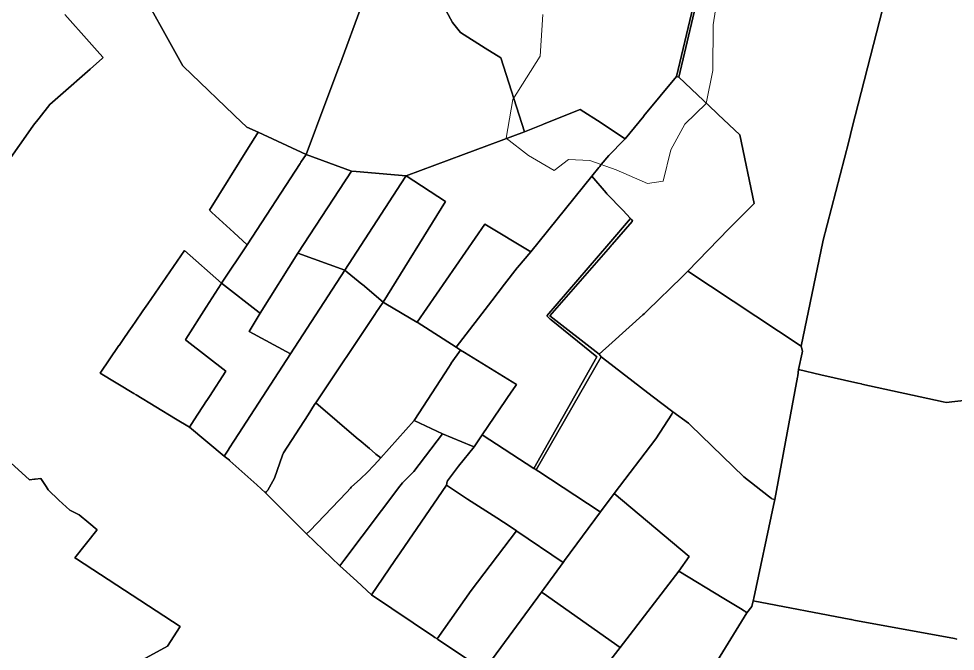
# Model space of a CAD drawing. Header units: metres. Extents: x 3 to 1005126, y 39 to 4383651.
# Drawn here: x 486596 to 488272, y 4357643 to 4358775 of the extents above; entities that cross this region are included whole.
import ezdxf

# ---------------------------------------------------------------- set-up
doc = ezdxf.new("R2010")
doc.units = ezdxf.units.M
doc.header["$MEASUREMENT"] = 0
doc.layers.add('Habitats_5_km_Cala_Blava', color=7, linetype='Continuous', lineweight=9, true_color=0xe7f7d0)
doc.layers.add('TM_Llucmajor', color=7, linetype='Continuous')

msp = doc.modelspace()

# ---------------------------------------------------------------- linework, layer by layer
at = {"layer": 'Habitats_5_km_Cala_Blava'}
msp.add_lwpolyline([(487850, 4358837.3), (487839, 4358764.3), (487838, 4358682.3), (487826, 4358623.3), (487788, 4358586.3), (487763, 4358540.3), (487749, 4358484.3), (487721, 4358480.3), (487665, 4358504.3), (487618, 4358521.3), (487580, 4358523.3), (487554, 4358503.3), (487508, 4358530.3), (487468, 4358561.3), (487480, 4358630.3), (487529, 4358708.3), (487534, 4358782.3)], dxfattribs=at)
at = {"layer": 'TM_Llucmajor', "linetype": 'Continuous', "flags": 128}
for points in [[(487839.4, 4358950.2), (487773.2, 4358671.5), (487714.9, 4358601), (487714.5, 4358600.5), (487681.4, 4358560.3), (487638.8, 4358588.3), (487638.4, 4358588.5), (487600.6, 4358612.8), (487536.1, 4358586.8), (487534.1, 4358585.9), (487501.1, 4358572.4), (487458.6, 4358705.2), (487430.8, 4358722.1), (487386.7, 4358750.3), (487372, 4358768.5), (487360.6, 4358789.3)], [(487817.5, 4358840.7), (487777.2, 4358670.4), (487773.2, 4358671.5), (487839.4, 4358950.2)], [(488180.3, 4358940.5), (488087.8, 4358580.5), (488087.7, 4358580.1), (488081.4, 4358555.5), (488081.3, 4358555.4), (488035.3, 4358376.6), (488035.2, 4358376), (487996.5, 4358189.1), (487793.1, 4358323.1), (487866.8, 4358398.9), (487867, 4358399.1), (487912.3, 4358444.3), (487886.6, 4358567.2), (487847.8, 4358603.8), (487844, 4358607.4), (487777.3, 4358670.3), (487777.3, 4358670.3), (487777.2, 4358670.4), (487817.5, 4358840.7)], [(488454.1, 4358111.1), (488255.8, 4358088.1), (488250.2, 4358089.3), (488104.9, 4358121.2), (488104, 4358121.4), (488097.8, 4358122.8), (488031.4, 4358138), (487991.4, 4358147.2), (487998, 4358177.2), (487998.6, 4358179.8), (487998.7, 4358180.2), (487996.5, 4358189.1), (488035.2, 4358376), (488035.3, 4358376.6), (488081.3, 4358555.4), (488081.4, 4358555.5), (488087.7, 4358580.1), (488087.8, 4358580.5), (488180.3, 4358940.5)], [(487250.7, 4358910.1), (487170.2, 4358692.6), (487169.7, 4358691.2), (487145.3, 4358626.2), (487110, 4358532.3), (487024.5, 4358572.2), (487003.9, 4358580.8), (487001.5, 4358583.1), (486995.8, 4358588.6), (486995.4, 4358588.9), (486890.1, 4358690.3), (486889.7, 4358690.6), (486887.3, 4358695), (486804, 4358844.5)], [(486804, 4358844.5), (486887.3, 4358695), (486889.7, 4358690.6), (486890.1, 4358690.3), (486995.4, 4358588.9), (486995.8, 4358588.6), (487001.5, 4358583.1), (487003.9, 4358580.8), (487024.5, 4358572.2), (487022.6, 4358569.1), (487007.2, 4358544.5), (486937, 4358432.2), (486941.1, 4358428.5), (486980.8, 4358392.2), (487004.8, 4358370.3), (486958.8, 4358301.9), (486892.4, 4358360.4), (486826.6, 4358264.8), (486818, 4358252.3), (486817.8, 4358252.2), (486815.6, 4358248.9), (486797.4, 4358222.4), (486797.2, 4358222.1), (486785.2, 4358204.8), (486785.1, 4358204.6), (486775.2, 4358190.2), (486775, 4358190), (486741.2, 4358140.9), (486801.9, 4358104.1), (486805.6, 4358101.9), (486876.1, 4358059.2), (486901.5, 4358043.9), (486963.7, 4357992.3), (486972.9, 4357984.7), (486973.7, 4357984), (487021.8, 4357940.6), (487037.1, 4357926.8), (487102.2, 4357861.8), (487110.9, 4357853), (487170.7, 4357796.1), (487200.6, 4357768.4), (487226.9, 4357744), (487338.1, 4357669.3), (487340.3, 4357667.8), (487344.4, 4357665.1), (487345.7, 4357664.3), (487425.9, 4357611.2)], [(486525, 4358446.5), (486620.9, 4358582.6), (486622.1, 4358584.3), (486622.2, 4358584.5), (486632.2, 4358597.2), (486651.2, 4358621.5), (486670.3, 4358638.1), (486670.6, 4358638.3), (486723.8, 4358684.6), (486745.5, 4358704.4), (486747, 4358705.7), (486740.9, 4358712.4), (486721.5, 4358733.4), (486678, 4358782.5)], [(486678, 4358782.5), (486721.5, 4358733.4), (486740.9, 4358712.4), (486747, 4358705.7), (486745.5, 4358704.4), (486723.8, 4358684.6), (486670.6, 4358638.3), (486670.3, 4358638.1), (486651.2, 4358621.5), (486632.2, 4358597.2), (486622.2, 4358584.5), (486622.1, 4358584.3), (486620.9, 4358582.6), (486525, 4358446.5)], [(488275, 4357664.9), (488270.6, 4357665.7), (488090.6, 4357698.8), (488086.1, 4357699.7), (488084.9, 4357699.9), (487910.5, 4357733), (487911.6, 4357738.2), (487946.9, 4357904), (487949.2, 4357914.8), (487980.2, 4358082), (487989.8, 4358133.8), (487990, 4358135.7), (487991.4, 4358147.2), (488031.4, 4358138), (488097.8, 4358122.8), (488104, 4358121.4), (488104.9, 4358121.2), (488250.2, 4358089.3), (488255.8, 4358088.1), (488454.1, 4358111.1)], [(486581.6, 4357980.2), (486615, 4357949.9), (486623.8, 4357950.8), (486625.3, 4357951), (486635.5, 4357952.2), (486644.6, 4357937.6), (486648.1, 4357932), (486667.7, 4357913.7), (486687.3, 4357895.4), (486695.6, 4357891.1), (486702.5, 4357887.6), (486704, 4357886.9), (486721, 4357872.8), (486735.9, 4357860.6), (486735.2, 4357859.6), (486696.1, 4357810.4), (486696.3, 4357810.2), (486699, 4357808.4), (486884.6, 4357687.4), (486862.2, 4357652), (486779.3, 4357606.7), (486577.9, 4357553.1)], [(486779.3, 4357606.7), (486862.2, 4357652), (486884.6, 4357687.4), (486699, 4357808.4), (486696.3, 4357810.2), (486696.1, 4357810.4), (486735.2, 4357859.6), (486735.9, 4357860.6), (486721, 4357872.8), (486704, 4357886.9), (486702.5, 4357887.6), (486702.5, 4357887.6), (486695.6, 4357891.1), (486687.3, 4357895.4), (486667.7, 4357913.7), (486648.1, 4357932), (486644.6, 4357937.6), (486635.5, 4357952.2), (486625.3, 4357951), (486623.8, 4357950.8), (486615, 4357949.9), (486581.6, 4357980.2)], [(487822.7, 4357587.6), (487899.3, 4357712), (487908.2, 4357723), (487910.5, 4357733), (488084.9, 4357699.9), (488086.1, 4357699.7), (488090.6, 4357698.8), (488270.6, 4357665.7), (488275, 4357664.9)]]:
    msp.add_lwpolyline(points, dxfattribs=at)
for points in [[(487191.4, 4358502.4), (487110, 4358532.3), (487145.3, 4358626.2), (487169.7, 4358691.2), (487170.2, 4358692.6), (487250.7, 4358910.1), (487356.7, 4358819.8), (487360.1, 4358816.9), (487360.5, 4358816.6), (487357.4, 4358806.7), (487360.6, 4358789.3), (487372, 4358768.5), (487386.7, 4358750.3), (487430.8, 4358722.1), (487458.6, 4358705.2), (487501.1, 4358572.4), (487391.9, 4358531.9), (487289, 4358493.8), (487199.4, 4358501.7), (487191.4, 4358502.4)], [(487634.4, 4358174.5), (487546.4, 4358243.1), (487654.9, 4358367.4), (487657, 4358369.8), (487657.9, 4358370.8), (487693.8, 4358412.2), (487694.5, 4358413.1), (487694.2, 4358413.4), (487692.9, 4358415.3), (487691, 4358417.7), (487676.8, 4358432.4), (487648.4, 4358461.7), (487647, 4358463.4), (487621.7, 4358493.3), (487634.1, 4358508.8), (487635.7, 4358510.8), (487637.9, 4358513.6), (487638.1, 4358513.8), (487638.2, 4358513.9), (487651.9, 4358530.3), (487652.4, 4358530.9), (487678.8, 4358557.7), (487681.4, 4358560.3), (487714.5, 4358600.5), (487714.9, 4358601), (487773.2, 4358671.5), (487777.2, 4358670.4), (487777.3, 4358670.3), (487844, 4358607.4), (487847.8, 4358603.8), (487886.6, 4358567.2), (487912.3, 4358444.3), (487867, 4358399.1), (487866.8, 4358398.9), (487793.1, 4358323.1), (487783.3, 4358313.3), (487782.4, 4358312.5), (487721.3, 4358253), (487715.1, 4358247), (487713, 4358245.2), (487657.7, 4358195.4), (487634.4, 4358174.5)], [(487252.9, 4358265), (487248, 4358267.9), (487359.7, 4358447.7), (487289, 4358493.8), (487391.9, 4358531.9), (487501.1, 4358572.4), (487534.1, 4358585.9), (487536.1, 4358586.8), (487600.6, 4358612.8), (487638.4, 4358588.5), (487638.8, 4358588.3), (487681.4, 4358560.3), (487678.8, 4358557.7), (487652.4, 4358530.9), (487651.9, 4358530.3), (487638.2, 4358513.9), (487638.1, 4358513.8), (487637.9, 4358513.6), (487635.7, 4358510.8), (487634.1, 4358508.8), (487621.7, 4358493.3), (487512.4, 4358357.9), (487429.8, 4358407.4), (487308.9, 4358231.7), (487308.4, 4358232), (487252.9, 4358265)], [(487004.8, 4358370.3), (486980.8, 4358392.2), (486941.1, 4358428.5), (486937, 4358432.2), (487007.2, 4358544.5), (487022.6, 4358569.1), (487024.5, 4358572.2), (487110, 4358532.3), (487100.8, 4358518.2), (487099.4, 4358516), (487004.8, 4358370.3)], [(487026.1, 4358249.3), (486958.8, 4358301.9), (487004.8, 4358370.3), (487099.4, 4358516), (487100.8, 4358518.2), (487110, 4358532.3), (487191.4, 4358502.4), (487182.3, 4358488.2), (487181.9, 4358487.6), (487180.2, 4358485), (487095.3, 4358355.7), (487027.7, 4358248), (487026.1, 4358249.3)], [(487179.5, 4358325), (487095.3, 4358355.7), (487180.2, 4358485), (487181.9, 4358487.6), (487182.3, 4358488.2), (487191.4, 4358502.4), (487199.4, 4358501.7), (487289, 4358493.8), (487287.6, 4358491.6), (487179.5, 4358325)], [(487183.6, 4358321.6), (487179.5, 4358325), (487287.6, 4358491.6), (487289, 4358493.8), (487359.7, 4358447.7), (487248, 4358267.9), (487210.8, 4358299.3), (487209.9, 4358300), (487183.6, 4358321.6)], [(487379.4, 4358186.6), (487378.6, 4358187.1), (487442.6, 4358270.2), (487465.5, 4358300.1), (487488, 4358329.3), (487488.3, 4358329.7), (487512.4, 4358357.9), (487621.7, 4358493.3), (487647, 4358463.4), (487648.4, 4358461.7), (487676.8, 4358432.4), (487691, 4358417.7), (487651.8, 4358372.2), (487540.9, 4358243.6), (487547.2, 4358237.6), (487548.6, 4358236.4), (487630.7, 4358169.8), (487517.9, 4357970.3), (487425.4, 4358030.2), (487478.6, 4358108.6), (487478.9, 4358109), (487486.8, 4358120.6), (487393.7, 4358177.6), (487386.4, 4358182.1), (487380.6, 4358185.8), (487379.4, 4358186.6)], [(487378.6, 4358187.1), (487308.9, 4358231.7), (487429.8, 4358407.4), (487512.4, 4358357.9), (487488.3, 4358329.7), (487488, 4358329.3), (487465.5, 4358300.1), (487442.6, 4358270.2), (487378.6, 4358187.1)], [(487520.4, 4357968.8), (487517.9, 4357970.3), (487630.7, 4358169.8), (487548.6, 4358236.4), (487547.2, 4358237.6), (487540.9, 4358243.6), (487651.8, 4358372.2), (487691, 4358417.7), (487692.9, 4358415.3), (487694.2, 4358413.4), (487694.5, 4358413.1), (487693.8, 4358412.2), (487657.9, 4358370.8), (487657, 4358369.8), (487654.9, 4358367.4), (487546.4, 4358243.1), (487634.4, 4358174.5), (487638.3, 4358170), (487638.5, 4358169.8), (487521.7, 4357967.9), (487520.4, 4357968.8)], [(486805.6, 4358101.9), (486801.9, 4358104.1), (486741.2, 4358140.9), (486775, 4358190), (486775.2, 4358190.2), (486785.1, 4358204.6), (486785.2, 4358204.8), (486797.2, 4358222.1), (486797.4, 4358222.4), (486815.6, 4358248.9), (486817.8, 4358252.2), (486818, 4358252.3), (486826.6, 4358264.8), (486892.4, 4358360.4), (486958.8, 4358301.9), (486957.9, 4358300.5), (486931.2, 4358258.7), (486894.6, 4358201.5), (486894, 4358200.6), (486894.8, 4358199.9), (486897.2, 4358198), (486966.1, 4358144.2), (486937.1, 4358099.2), (486932.1, 4358091.5), (486931.9, 4358091.1), (486909.9, 4358057), (486901.5, 4358043.9), (486876.1, 4358059.2), (486805.6, 4358101.9)], [(487082.4, 4358175.4), (487008, 4358215), (487027.7, 4358248), (487095.3, 4358355.7), (487179.5, 4358325), (487082.4, 4358175.4)], [(486972.9, 4357984.7), (486963.7, 4357992.3), (486971.7, 4358004.7), (486972, 4358005.3), (486982.2, 4358020.9), (487082.4, 4358175.4), (487179.5, 4358325), (487183.6, 4358321.6), (487209.9, 4358300), (487210.8, 4358299.3), (487248, 4358267.9), (487234.8, 4358248.4), (487234.3, 4358247.6), (487127.4, 4358087.6), (487125.4, 4358084.4), (487113.6, 4358066.3), (487069.5, 4357998.1), (487068.1, 4357994.1), (487053.3, 4357952.5), (487041.3, 4357931.3), (487039.2, 4357929), (487037.1, 4357926.8), (487021.8, 4357940.6), (486973.7, 4357984), (486972.9, 4357984.7)], [(487638.3, 4358170), (487634.4, 4358174.5), (487657.7, 4358195.4), (487713, 4358245.2), (487715.1, 4358247), (487721.3, 4358253), (487782.4, 4358312.5), (487783.3, 4358313.3), (487793.1, 4358323.1), (487996.5, 4358189.1), (487998.7, 4358180.2), (487998.6, 4358179.8), (487998, 4358177.2), (487991.4, 4358147.2), (487990, 4358135.7), (487989.8, 4358133.8), (487980.2, 4358082), (487949.2, 4357914.8), (487943.9, 4357915.8), (487942.8, 4357916.7), (487937.7, 4357920.7), (487893.8, 4357955.4), (487798.4, 4358047.5), (487794.4, 4358051.4), (487766.8, 4358071.3), (487729.6, 4358099.8), (487640.4, 4358168.4), (487638.5, 4358169.8), (487638.3, 4358170)], [(486931.9, 4358091.1), (486932.1, 4358091.5), (486937.1, 4358099.2), (486966.1, 4358144.2), (486897.2, 4358198), (486894.8, 4358199.9), (486894, 4358200.6), (486894.6, 4358201.5), (486931.2, 4358258.7), (486957.9, 4358300.5), (486958.8, 4358301.9), (487026.1, 4358249.3), (487027.7, 4358248), (487008, 4358215), (487082.4, 4358175.4), (486982.2, 4358020.9), (486972, 4358005.3), (486971.7, 4358004.7), (486963.7, 4357992.3), (486901.5, 4358043.9), (486909.9, 4358057), (486931.9, 4358091.1)], [(487203.9, 4358022.1), (487127.4, 4358087.6), (487234.3, 4358247.6), (487234.8, 4358248.4), (487248, 4358267.9), (487252.9, 4358265), (487308.4, 4358232), (487308.9, 4358231.7), (487378.6, 4358187.1), (487379.4, 4358186.6), (487380.6, 4358185.8), (487386.4, 4358182.1), (487370, 4358158.4), (487369.9, 4358158.2), (487358.9, 4358141.3), (487303.6, 4358055.7), (487243.9, 4357988.9), (487235, 4357995.9), (487233.9, 4357996.9), (487223.3, 4358005.7), (487204.8, 4358021.3), (487203.9, 4358022.1)], [(487354.5, 4358032.4), (487303.6, 4358055.7), (487358.9, 4358141.3), (487369.9, 4358158.2), (487370, 4358158.4), (487386.4, 4358182.1), (487393.7, 4358177.6), (487486.8, 4358120.6), (487478.9, 4358109), (487478.6, 4358108.6), (487425.4, 4358030.2), (487410.9, 4358008.8), (487405.9, 4358010.9), (487354.5, 4358032.4)], [(487523.8, 4357966.6), (487521.7, 4357967.9), (487638.5, 4358169.8), (487640.4, 4358168.4), (487729.6, 4358099.8), (487766.8, 4358071.3), (487764.5, 4358067.6), (487736.4, 4358023.2), (487661.7, 4357925.2), (487636.9, 4357892.4), (487634.5, 4357893.9), (487526.7, 4357964.6), (487523.8, 4357966.6)], [(487102.2, 4357861.8), (487037.1, 4357926.8), (487039.2, 4357929), (487041.3, 4357931.3), (487053.3, 4357952.5), (487068.1, 4357994.1), (487069.5, 4357998.1), (487113.6, 4358066.3), (487125.4, 4358084.4), (487127.4, 4358087.6), (487203.9, 4358022.1), (487204.8, 4358021.3), (487223.3, 4358005.7), (487233.9, 4357996.9), (487235, 4357995.9), (487243.9, 4357988.9), (487231.7, 4357975.9), (487230.3, 4357974.4), (487221.3, 4357964.8), (487220.1, 4357963.7), (487219.7, 4357963.4), (487207.2, 4357951.7), (487190.8, 4357936.5), (487189.3, 4357934.9), (487182.1, 4357927.3), (487116.5, 4357858.8), (487110.9, 4357853), (487102.2, 4357861.8)], [(487795.8, 4357812.3), (487661.7, 4357925.2), (487736.4, 4358023.2), (487764.5, 4358067.6), (487766.8, 4358071.3), (487794.4, 4358051.4), (487798.4, 4358047.5), (487893.8, 4357955.4), (487937.7, 4357920.7), (487942.8, 4357916.7), (487943.9, 4357915.8), (487949.2, 4357914.8), (487946.9, 4357904), (487911.6, 4357738.2), (487910.5, 4357733), (487908.2, 4357723), (487899.3, 4357712), (487898.6, 4357712.6), (487896.2, 4357714.1), (487895.2, 4357714.7), (487894, 4357715.4), (487887.4, 4357719.4), (487858.1, 4357737.3), (487777, 4357786.6), (487795.8, 4357812.3)], [(487170.7, 4357796.1), (487110.9, 4357853), (487116.5, 4357858.8), (487182.1, 4357927.3), (487189.3, 4357934.9), (487190.8, 4357936.5), (487207.2, 4357951.7), (487219.7, 4357963.4), (487220.1, 4357963.7), (487221.3, 4357964.8), (487230.3, 4357974.4), (487231.7, 4357975.9), (487243.9, 4357988.9), (487303.6, 4358055.7), (487354.5, 4358032.4), (487302.7, 4357964.6), (487301.2, 4357962.7), (487297.7, 4357959.2), (487283.6, 4357945.4), (487282.8, 4357944.7), (487278, 4357938.2), (487177.9, 4357805.6), (487170.7, 4357796.1)], [(487200.6, 4357768.4), (487170.7, 4357796.1), (487177.9, 4357805.6), (487278, 4357938.2), (487282.8, 4357944.7), (487283.6, 4357945.4), (487297.7, 4357959.2), (487301.2, 4357962.7), (487302.7, 4357964.6), (487354.5, 4358032.4), (487405.9, 4358010.9), (487410.9, 4358008.8), (487382.8, 4357974.2), (487382.6, 4357974), (487362.9, 4357948.3), (487362.6, 4357946.7), (487361.1, 4357940), (487278.5, 4357819.2), (487269.2, 4357805.6), (487226.9, 4357744), (487200.6, 4357768.4)], [(487399, 4357915.4), (487361.1, 4357940), (487362.6, 4357946.7), (487362.9, 4357948.3), (487382.6, 4357974), (487382.8, 4357974.2), (487410.9, 4358008.8), (487425.4, 4358030.2), (487517.9, 4357970.3), (487520.4, 4357968.8), (487521.7, 4357967.9), (487523.8, 4357966.6), (487526.7, 4357964.6), (487634.5, 4357893.9), (487636.9, 4357892.4), (487572.6, 4357805.5), (487570, 4357801.9), (487487.5, 4357858.1), (487486.7, 4357858.6), (487475.2, 4357866.1), (487451.3, 4357881.6), (487399, 4357915.4)], [(487344.4, 4357665.1), (487340.3, 4357667.8), (487338.1, 4357669.3), (487226.9, 4357744), (487269.2, 4357805.6), (487278.5, 4357819.2), (487361.1, 4357940), (487399, 4357915.4), (487451.3, 4357881.6), (487475.2, 4357866.1), (487486.7, 4357858.6), (487405.4, 4357752), (487344.4, 4357665.1)], [(487534.4, 4357746.7), (487531.7, 4357748.6), (487570, 4357801.9), (487572.6, 4357805.5), (487636.9, 4357892.4), (487661.7, 4357925.2), (487795.8, 4357812.3), (487777, 4357786.6), (487672.5, 4357649.5), (487534.4, 4357746.7)], [(487486.7, 4357858.6), (487487.5, 4357858.1), (487570, 4357801.9), (487531.7, 4357748.6), (487429.1, 4357609.1), (487425.9, 4357611.2), (487345.7, 4357664.3), (487344.4, 4357665.1), (487405.4, 4357752), (487486.7, 4357858.6)], [(487596.8, 4357504.3), (487571.3, 4357520.5), (487672.5, 4357649.5), (487777, 4357786.6), (487858.1, 4357737.3), (487887.4, 4357719.4), (487894, 4357715.4), (487895.2, 4357714.7), (487896.2, 4357714.1), (487898.6, 4357712.6), (487899.3, 4357712), (487822.7, 4357587.6), (487819.4, 4357582.3), (487819.1, 4357581.8), (487739.8, 4357461.5), (487723.2, 4357436.3), (487718.5, 4357439.4), (487716.2, 4357440.6), (487715.3, 4357441), (487645.2, 4357478.3), (487643, 4357479.5), (487599.2, 4357502.7), (487598.1, 4357503.5), (487596.8, 4357504.3)], [(487464.2, 4357585.8), (487429.1, 4357609.1), (487531.7, 4357748.6), (487534.4, 4357746.7), (487672.5, 4357649.5), (487571.3, 4357520.5), (487564.6, 4357523.3), (487545.2, 4357531.3), (487464.2, 4357585.8)]]:
    msp.add_lwpolyline(points, close=True, dxfattribs=at)

doc.saveas('drawing.dxf')
